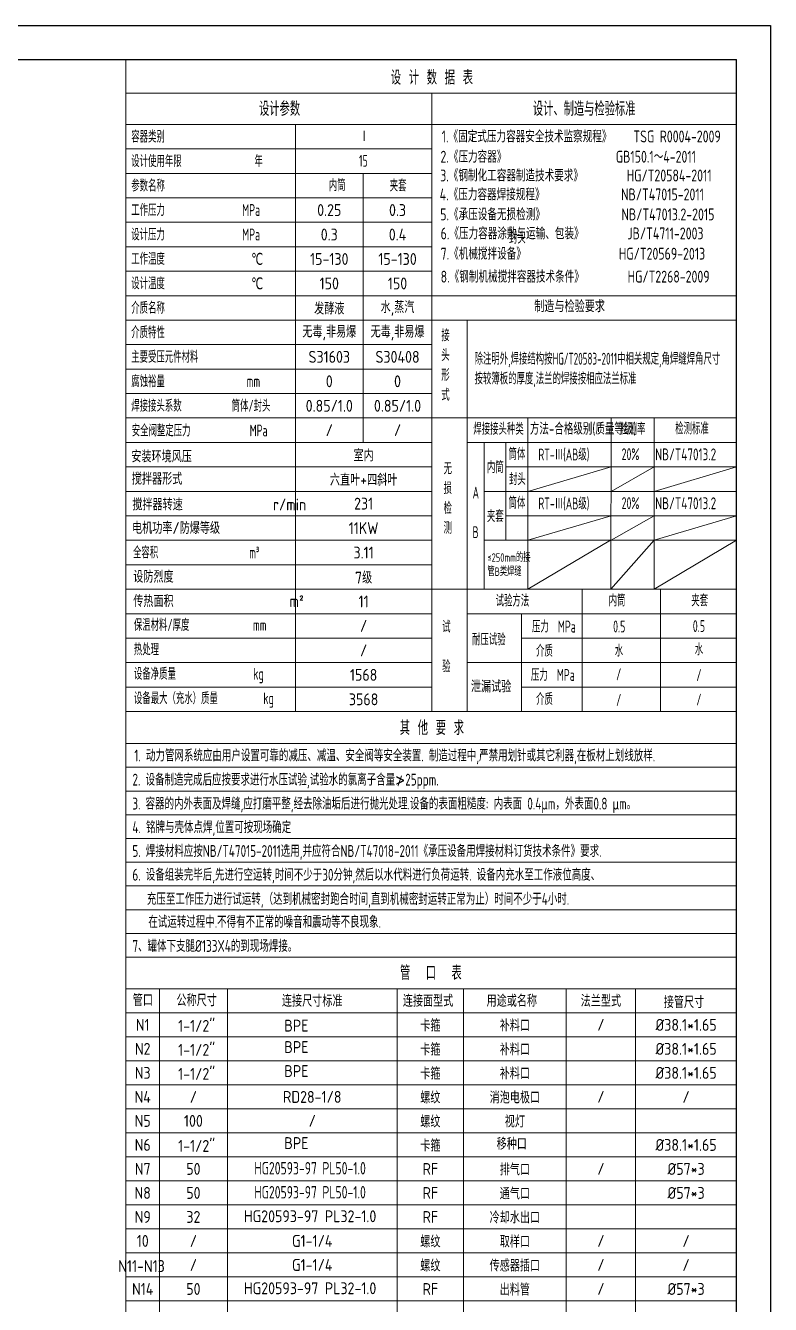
# Model space of a CAD drawing. Header units: millimetres. Extents: x -10 to 6019072, y -115569 to 2.
# Drawn here: x 6015593 to 6019072, y -112132 to -106160 of the extents above; entities that cross this region are included whole.
import ezdxf
from ezdxf.enums import TextEntityAlignment as Align

# ---------------------------------------------------------------- set-up
doc = ezdxf.new("R2010")
doc.units = ezdxf.units.MM
doc.header["$LTSCALE"] = 1000
doc.layers.get('0').update_dxf_attribs({"lineweight": 25})
doc.layers.add('6文字层', color=4, linetype='Continuous', lineweight=15)
doc.styles.add('HZ', font='gbenor.shx', dxfattribs={"bigfont": 'gbcbig.shx'})
doc.styles.get("Standard").update_dxf_attribs({"font": 'gbenor.shx', "width": 0.707, "bigfont": 'gbcbig.shx'})

msp = doc.modelspace()

# ---------------------------------------------------------------- linework, layer by layer
for p, q in [((6005750.57, -106159.92), (6019072.01, -106159.92)), ((6019072.01, -106159.92), (6019072.01, -115568.88)), ((6006146.57, -106318.32), (6018913.61, -106318.32)), ((6018913.61, -115410.48), (6018913.61, -106318.32))]:
    msp.add_line(p, q)
at = {"layer": '6文字层', "lineweight": 15}
for p, q in [((6016062.34, -110510.52), (6016062.34, -106318.32)), ((6016062.34, -106475.69), (6018913.61, -106475.69)), ((6017490.91, -109363.33), (6017490.91, -106475.69)), ((6016062.34, -106621.61), (6018913.61, -106621.61)), ((6016853.28, -109363.33), (6016853.28, -106621.61)), ((6016062.34, -106735.85), (6017490.91, -106735.85)), ((6016062.34, -106850.09), (6017490.91, -106850.09)), ((6017170.08, -108106.71), (6017170.08, -106850.09)), ((6016062.34, -106964.32), (6017490.91, -106964.32)), ((6016062.34, -107078.56), (6017490.91, -107078.56)), ((6016062.34, -107192.8), (6017490.91, -107192.8)), ((6016062.34, -107307.04), (6017490.91, -107307.04)), ((6016062.34, -107421.28), (6017490.91, -107421.28)), ((6017490.91, -107421.28), (6018913.61, -107421.28)), ((6016062.34, -107535.52), (6017490.91, -107535.52)), ((6017490.91, -107535.52), (6018913.61, -107535.52)), ((6017655.08, -108792.14), (6017655.08, -107535.52)), ((6016062.34, -107649.75), (6017490.91, -107649.75)), ((6016062.34, -107763.99), (6017490.91, -107763.99)), ((6016062.34, -107878.23), (6017490.91, -107878.23)), ((6016062.34, -107992.47), (6017490.91, -107992.47)), ((6017490.91, -107992.47), (6018913.61, -107992.47)), ((6017938.59, -108792.14), (6017938.59, -107992.47)), ((6018327.17, -108792.14), (6018328.5, -107992.47)), ((6018528.61, -108792.14), (6018528.61, -107992.47)), ((6016062.34, -108106.71), (6017490.91, -108106.71)), ((6017655.08, -108106.71), (6018913.61, -108106.71)), ((6017735.35, -108106.71), (6017735.35, -108792.14)), ((6017835.67, -108108.47), (6017835.67, -108563.66)), ((6016062.34, -108220.95), (6017490.91, -108220.95)), ((6017835.67, -108220.95), (6018913.61, -108220.95)), ((6017938.59, -108335.18), (6018327.93, -108220.95)), ((6018327.74, -108335.18), (6018528.61, -108220.95)), ((6018528.61, -108335.18), (6018913.61, -108220.95)), ((6016062.34, -108335.18), (6017490.91, -108335.18)), ((6017735.35, -108335.18), (6018913.61, -108335.18)), ((6016062.34, -108449.42), (6017490.91, -108449.42)), ((6017835.67, -108449.42), (6018913.61, -108449.42)), ((6017938.4, -108563.66), (6018327.74, -108449.42)), ((6018327.55, -108563.66), (6018528.42, -108449.42)), ((6018528.42, -108563.66), (6018913.42, -108449.42)), ((6016062.34, -108563.66), (6017490.91, -108563.66)), ((6017735.35, -108563.66), (6018913.61, -108563.66)), ((6017938.59, -108792.14), (6018324.48, -108563.66)), ((6018327.17, -108792.14), (6018528.42, -108563.66)), ((6018528.61, -108792.14), (6018913.61, -108563.66)), ((6016062.34, -108677.9), (6017490.91, -108677.9)), ((6016062.34, -108792.14), (6017490.91, -108792.14)), ((6017490.91, -108792.14), (6018913.61, -108792.14)), ((6017655.08, -109363.33), (6017655.08, -108792.14)), ((6018192.75, -108792.14), (6018192.75, -109363.33)), ((6018559.3, -108792.14), (6018559.3, -109363.33)), ((6016062.34, -108906.38), (6017490.91, -108906.38)), ((6016062.34, -108906.38), (6017490.91, -108906.38)), ((6017655.08, -108906.38), (6018913.61, -108906.38)), ((6017655.08, -108906.38), (6018913.61, -108906.38)), ((6017909.85, -108906.38), (6017909.85, -109363.33)), ((6016062.34, -109020.61), (6017490.91, -109020.61)), ((6016062.34, -109020.61), (6017490.91, -109020.61)), ((6017909.85, -109020.61), (6018913.61, -109020.61)), ((6017909.85, -109020.61), (6018913.61, -109020.61)), ((6016059.41, -109134.85), (6017490.91, -109134.85)), ((6016059.41, -109134.85), (6017490.91, -109134.85)), ((6017655.08, -109134.85), (6018913.61, -109134.85)), ((6017655.08, -109134.85), (6018913.61, -109134.85)), ((6016062.34, -109249.09), (6017490.91, -109249.09)), ((6016062.34, -109249.09), (6017490.91, -109249.09)), ((6017909.85, -109249.09), (6018913.61, -109249.09)), ((6017909.85, -109249.09), (6018913.61, -109249.09)), ((6016059.41, -109363.33), (6018913.61, -109363.33)), ((6016059.41, -109363.33), (6018913.61, -109363.33)), ((6016062.34, -109512.6), (6018913.61, -109512.6)), ((6016062.34, -109623.48), (6018913.61, -109623.48)), ((6016062.34, -109734.36), (6018913.61, -109734.36)), ((6016062.34, -109845.24), (6018913.61, -109845.24)), ((6016062.34, -109956.12), (6018913.61, -109956.12)), ((6016062.34, -110067), (6018913.61, -110067)), ((6016062.34, -110177.88), (6018913.61, -110177.88)), ((6016062.34, -110288.76), (6018913.61, -110288.76)), ((6016062.34, -110399.64), (6018913.61, -110399.64)), ((6016062.34, -110510.52), (6018913.61, -110510.52)), ((6016062.34, -110510.52), (6018913.61, -110510.52)), ((6016062.34, -110510.52), (6016062.34, -112676.54)), ((6016062.34, -110658.19), (6018913.61, -110658.19)), ((6016218.56, -110658.2), (6016218.56, -112676.54)), ((6016535.72, -110658.2), (6016535.72, -112676.54)), ((6017328.71, -110658.2), (6017328.71, -112676.54)), ((6017639.03, -110658.2), (6017639.03, -112676.54)), ((6018117.85, -110658.2), (6018117.85, -112676.54)), ((6018442.56, -110658.2), (6018442.56, -112676.54)), ((6016062.34, -110770.32), (6018913.61, -110770.32)), ((6016062.34, -110882.45), (6018913.61, -110882.45)), ((6016062.34, -110994.58), (6018913.61, -110994.58)), ((6016062.34, -111106.71), (6018913.61, -111106.71)), ((6016062.34, -111218.84), (6018913.61, -111218.84)), ((6016062.34, -111330.97), (6018913.61, -111330.97)), ((6016062.34, -111443.1), (6018913.61, -111443.1)), ((6016062.34, -111555.23), (6018913.61, -111555.23)), ((6016062.34, -111667.36), (6018913.61, -111667.36)), ((6016062.34, -111779.49), (6018913.61, -111779.49)), ((6016062.34, -111891.62), (6018913.61, -111891.62)), ((6016062.34, -112003.75), (6018913.61, -112003.75)), ((6016062.34, -112115.88), (6018913.61, -112115.88))]:
    msp.add_line(p, q, dxfattribs=at)
at = {"layer": '6文字层'}
for p in [(6016062.34, -106318.32), (6018913.61, -112115.88)]:
    msp.add_line(p, (6018913.61, -106318.32), dxfattribs=at)
at = {"layer": '6文字层', "ltscale": 6}
msp.add_line((6018913.61, -110510.52), (6018913.61, -111667.36), dxfattribs=at)

# ---------------------------------------------------------------- texts
at = {"layer": '6文字层', "lineweight": 15}
for s, p in [('0.25', (6017011.68, -107021.44)), ('0.3', (6017330.49, -107021.44)), ('0.3', (6017011.68, -107135.68)), ('0.4', (6017330.49, -107135.68)), ('15-130', (6017011.68, -107249.92)), ('15-130', (6017330.49, -107249.92)), ('150', (6017011.68, -107364.16)), ('150', (6017330.49, -107364.16)), ('发酵液', (6017011.68, -107478.4)), ('水,蒸汽', (6017330.49, -107478.4)), ('无毒,非易爆', (6017011.68, -107592.64)), ('无毒,非易爆', (6017330.49, -107592.64)), ('S31603', (6017011.68, -107706.87)), ('S30408', (6017330.49, -107706.87)), ('0', (6017011.68, -107821.11)), ('0', (6017330.49, -107821.11)), ('0.85/1.0', (6017011.68, -107935.35)), ('0.85/1.0', (6017330.49, -107935.35)), ('/', (6017011.68, -108049.59)), ('/', (6017330.49, -108049.59)), ('室内', (6017172.09, -108163.83)), ('六直叶+四斜叶', (6017172.09, -108278.06)), ('231', (6017172.09, -108392.3)), ('11KW', (6017172.09, -108506.54)), ('3.11', (6017172.09, -108620.78)), ('7级', (6017172.09, -108735.02)), ('11', (6017172.09, -108849.26)), ('/', (6017172.09, -108963.49)), ('/', (6017172.09, -109077.73)), ('1568', (6017172.09, -109191.97)), ('3568', (6017172.09, -109306.21)), ('N1', (6016140.45, -110826.39)), ('1-1/2"', (6016392.08, -110825.74)), ('卡箍', (6017483.87, -110826.39)), ('补料口', (6017878.44, -110826.39)), ('/', (6018280.21, -110826.39)), ('%%C38.1*1.65', (6018678.09, -110826.39)), ('N2', (6016140.45, -110938.52)), ('1-1/2"', (6016392.08, -110937.87)), ('卡箍', (6017483.87, -110938.52)), ('补料口', (6017878.44, -110938.52)), ('%%C38.1*1.65', (6018678.09, -110938.52)), ('1-1/2"', (6016392.08, -111050)), ('卡箍', (6017483.87, -111050.65)), ('补料口', (6017878.44, -111050.65)), ('N3', (6016140.45, -111050.65)), ('%%C38.1*1.65', (6018678.09, -111050.65)), ('N4', (6016140.45, -111162.78)), ('/', (6016377.14, -111162.78)), ('RD28-1/8', (6016932.22, -111162.78)), ('螺纹', (6017483.87, -111162.78)), ('消泡电极口', (6017878.44, -111162.78)), ('/', (6018280.21, -111162.78)), ('/', (6018678.09, -111162.78)), ('N5', (6016140.45, -111274.91)), ('100', (6016377.14, -111274.91)), ('/', (6016932.22, -111274.91)), ('螺纹', (6017483.87, -111274.91)), ('视灯', (6017878.44, -111274.91)), ('N6', (6016140.45, -111387.04)), ('1-1/2"', (6016392.08, -111386.39)), ('卡箍', (6017483.87, -111387.04)), ('移种口', (6017863.94, -111379.36)), ('%%C38.1*1.65', (6018678.09, -111387.04)), ('N7', (6016140.45, -111499.17)), ('50', (6016377.14, -111499.17)), ('RF', (6017483.87, -111499.17)), ('排气口', (6017878.44, -111499.17)), ('/', (6018280.21, -111499.17)), ('%%C57*3', (6018678.09, -111499.17)), ('N8', (6016140.45, -111611.3)), ('50', (6016377.14, -111611.3)), ('RF', (6017483.87, -111611.3)), ('通气口', (6017878.44, -111611.3)), ('%%C57*3', (6018678.09, -111611.3)), ('N9', (6016140.45, -111723.43)), ('32', (6016377.14, -111723.43)), ('HG20593-97 PL32-1.0', (6016922.11, -111720.17, -44.96)), ('RF', (6017483.87, -111723.43)), ('冷却水出口', (6017878.44, -111723.43)), ('10', (6016140.45, -111835.56)), ('G1-1/4', (6016932.21, -111835.56)), ('螺纹', (6017483.87, -111835.56)), ('取样口', (6017878.44, -111835.56)), ('/', (6018280.21, -111835.56)), ('/', (6018678.09, -111835.56)), ('N11-N13', (6016134.86, -111952.84)), ('G1-1/4', (6016932.21, -111947.69)), ('螺纹', (6017483.87, -111947.69)), ('传感器插口', (6017878.44, -111947.69)), ('/', (6018280.21, -111947.69)), ('/', (6018678.09, -111947.69)), ('N14', (6016140.45, -112059.82)), ('50', (6016377.14, -112059.82)), ('HG20593-97 PL32-1.0', (6016922.11, -112056.56, -44.96)), ('RF', (6017483.87, -112059.82)), ('出料管', (6017878.44, -112059.82)), ('%%C57*3', (6018678.09, -112059.82))]:
    msp.add_text(s, height=55.44, dxfattribs=at).set_placement(p, align=Align.MIDDLE)
for s, p in [('安装环境风压', (6016087.38, -108199.81)), ('搅拌器转速              r/min', (6016091.94, -108424.37)), ('电机功率/防爆等级', (6016090.63, -108533.65)), ('设防烈度', (6016096.36, -108761.23)), ('传热面积                  m² ', (6016096.36, -108875.47)), ('BPE', (6016801.58, -110857.73)), ('BPE', (6016801.58, -110957.81)), ('BPE', (6016801.58, -111069.94)), ('BPE', (6016801.58, -111406.33))]:
    msp.add_text(s, height=55.44, dxfattribs=at).set_placement(p)
at = {"layer": '6文字层', "lineweight": 15, "style": 'HZ'}
msp.add_text('搅拌器形式', height=55.44, dxfattribs=at).set_placement((6016089.77, -108304.05))
at = {"layer": '6文字层', "lineweight": 15, "width": 0.8}
for s, p in [('1. 动力管网系统应由用户设置可靠的减压、减温、安全阀等安全装置. 制造过程中,严禁用划针或其它利器,在板材上划线放样.', (6016101.27, -109596.24)), ('2. 设备制造完成后应按要求进行水压试验,试验水的氯离子含量≯25ppm.', (6016092.61, -109709.01)), ('3. 容器的内外表面及焊缝,应打磨平整,经去除油垢后进行抛光处理.设备的表面粗糙度: 内表面 0.4μm，外表面0.8 μm。 ', (6016092.09, -109820.97)), ('4. 铭牌与壳体点焊,位置可按现场确定 ', (6016092.23, -109931.32)), ('5. 焊接材料应按NB/T47015-2011选用,并应符合NB/T47018-2011《承压设备用焊接材料订货技术条件》要求. ', (6016092.23, -110042.2)), ('6. 设备组装完毕后,先进行空运转,时间不少于30分钟,然后以水代料进行负荷运转. 设备内充水至工作液位高度、', (6016092.23, -110153.08)), ('充压至工作压力进行试运转,（达到机械密封跑合时间,直到机械密封运转正常为止）时间不少于4小时.', (6016159.89, -110266.3)), ('在试运转过程中.不得有不正常的噪音和震动等不良现象.', (6016166.43, -110373.41)), ('7、罐体下支腿%%c133X4的到现场焊接。', (6016092.23, -110485.72))]:
    msp.add_text(s, height=55.44, dxfattribs=at).set_placement(p)
at = {"layer": '6文字层', "width": 0.8}
for p in [(6016922.11, -111495.91, -44.96), (6016922.11, -111608.04, -44.96)]:
    msp.add_text('HG20593-97 PL50-1.0', height=58.212, dxfattribs=at).set_placement(p, align=Align.MIDDLE)
at = {"layer": '6文字层', "lineweight": 15, "style": 'HZ'}
for p in [(6016377.14, -111835.56), (6016377.14, -111947.69), (6018280.21, -112059.82)]:
    msp.add_text('/', height=55.44, dxfattribs=at).set_placement(p, align=Align.MIDDLE)
for s, insert, char_height, width, attachment_point in [('设 计 数 据 表', (6017490.91, -106402.73), 66.528, 2845.406, 5), ('设计参数', (6016779.56, -106548.65), 66.528, 1422.703, 5), ('设计、制造与检验标准', (6018202.26, -106548.65), 66.528, 1422.703, 5), ('Ⅰ', (6017175.1, -106677.1), 55.44, 321.9896, 5), ('制造与检验要求', (6017969.08, -107442.99), 55.44, 1594.5336, 1), ('泄漏试验', (6017673.19, -109246.51), 55.44, 746.0522, 4), ('其 他 要 求', (6017490.91, -109439.65), 66.528, 2845.406, 5), ('管  口  表', (6017486.34, -110583.74), 66.528, 2845.406, 5), ('管口', (6016141.1, -110683.21), 55.44, 154.9214, 2), ('公称尺寸', (6016298.25, -110684.02), 55.44, 814.0435, 1), ('连接尺寸标准', (6016932.22, -110714.26), 55.44, 792.9807, 5), ('连接面型式', (6017473.19, -110714.26), 55.44, 310.326, 5), ('用途或名称', (6017864.21, -110714.26), 55.44, 478.8177, 5), ('法兰型式', (6018280.21, -110714.26), 55.44, 324.7129, 5), ('接管尺寸', (6018668.3, -110720.22), 55.44, 482.6055, 5)]:
    msp.add_mtext(s, dxfattribs=dict(at, insert=insert, char_height=char_height, width=width, attachment_point=attachment_point))
at = {"layer": '6文字层', "lineweight": 15, "char_height": 55.44}
for s, insert, width, attachment_point in [('容器类别', (6016086.94, -106678.73), 746.0522, 4), ('{\\W0.85;1.《固定式压力容器安全技术监察规程》    TSG R0004-2009}', (6017536.8, -106649.95), 1594.5336, 1), ('设计使用年限                年', (6016086.94, -106792.97), 746.0522, 4), ('15', (6017170.8, -106791.34), 321.9896, 5), ('{\\W0.85;2.《压力容器》                    GB150.1～4-2011}', (6017530.94, -106744.6), 1594.5336, 1), ('{\\W0.85;3.《钢制化工容器制造技术要求》        HG/T20584-2011}', (6017529.77, -106832.22), 1594.5336, 1), ('参数名称', (6016086.94, -106907.21), 746.0522, 4), ('内筒', (6017009.22, -106905.58), 746.0522, 4), ('夹套', (6017333.03, -106906.86), 297.3126, 5), ('{\\W0.85;4.《压力容器焊接规程》              NB/T47015-2011}', (6017527.42, -106920.68), 1594.5336, 1), ('工作压力                 MPa', (6016086.94, -107021.44), 746.0522, 4), ('{\\W0.85;5.《承压设备无损检测》              NB/T47013.2-2015}', (6017529.96, -107013.97), 1594.5336, 1), ('设计压力                 MPa', (6016086.94, -107135.68), 779.2051, 4), ('{\\W0.85;6.《压力容器涂敷与运输、包装》        JB/T4711-2003}', (6017531.86, -107102.8), 1594.5336, 1), ('封头', (6017850.9, -107150.71), 746.0522, 4), ('{\\W0.85;7.《机械搅拌设备》                 HG/T20569-2013}', (6017531.86, -107197.45), 1594.5336, 1), ('工作温度                   ℃', (6016086.94, -107249.92), 779.2051, 4), ('{\\W0.85;8.《钢制机械搅拌容器技术条件》        HG/T2268-2009}', (6017531.86, -107304.72), 1594.5336, 1), ('设计温度                   ℃', (6016086.94, -107364.16), 779.2051, 4), ('介质名称', (6016086.94, -107478.4), 746.0522, 4), ('介质特性', (6016086.94, -107592.64), 746.0522, 4), ('接\\P头\\P形\\P式', (6017534.9, -107745.24), 746.0522, 4), ('主要受压元件材料', (6016086.94, -107706.87), 746.0522, 4), ('除注明外,焊接结构按{\\W0.65;HG/T20583-2011}中相关规定,角焊缝焊角尺寸按较簿板的厚度,法兰的焊接按相应法兰标准', (6017690.2, -107768.27), 1171.0737, 4), ('腐蚀裕量                  mm', (6016086.94, -107821.11), 746.0522, 4), ('焊接接头系数           筒体/封头 ', (6016086.94, -107935.35), 823.5055, 4), ('安全阀整定压力             MPa', (6016089.28, -108050.94), 823.5055, 4), ('焊接接头种类 ', (6017684.61, -108043.24), 746.0522, 4), ('{\\W0.8;方法-合格级别(质量等级)}', (6017948.59, -108045.32), 746.0522, 4), ('检测率', (6018370.68, -108043.24), 746.0522, 4), ('检测标准', (6018627.42, -108041), 746.0522, 4), ('筒体', (6017849.14, -108160.45), 746.0522, 4), ('RT-Ⅲ(AB级)', (6017988.07, -108165.86), 746.0522, 4), ('20%', (6018377, -108161.53), 746.0522, 4), ('{\\W0.8;NB/T47013.2}', (6018533.82, -108162.34), 616, 4), ('无\\P损\\P检\\P测', (6017545.46, -108366.71), 746.0522, 4), ('内筒', (6017747.97, -108222.41), 746.0522, 4), ('封头', (6017850.9, -108278.21), 746.0522, 4), ('A\\P\\PB', (6017681.02, -108433.19), 746.0522, 4), ('筒体', (6017849.14, -108388.93), 663.1575, 4), ('RT-Ⅲ(AB级)', (6017988.07, -108394.34), 746.0522, 4), ('20%', (6018377, -108390), 746.0522, 4), ('{\\W0.8;NB/T47013.2}', (6018533.82, -108390.82), 616, 4), ('夹套', (6017747.97, -108450.88), 663.1575, 4), ('全容积                    m³', (6016095.12, -108620.78), 779.2051, 4), ('{\\H0.7143x;\\W0.85;≤250mm的接\\P管B类焊缝\\H1.4x; }  ', (6017750.37, -108677.59), 746.0522, 4), ('内筒', (6018316.48, -108844.39), 746.0522, 4), (' 试验方法', (6017767.31, -108845.38), 746.0522, 4), ('夹套', (6018702.36, -108844.43), 746.0522, 4), ('保温材料/厚度              mm', (6016099.18, -108958.87), 779.2051, 4), ('试\\P\\P验', (6017538.79, -109059.56), 746.0522, 4), ('    压力  MPa', (6017873.64, -108966.67), 746.0522, 4), ('0.5', (6018365.95, -108965.95), 746.0522, 5), ('0.5', (6018738.15, -108964.15), 746.0522, 5), ('热处理', (6016099.18, -109073.11), 779.2051, 4), ('耐压试验', (6017678.47, -109026.67), 746.0522, 4), ('  介质', (6017934.95, -109079.78), 746.0522, 4), ('水', (6018364.85, -109079.15), 746.0522, 5), ('水', (6018738.15, -109073.09), 746.0522, 5), ('设备净质量                 kg', (6016099.48, -109195.22), 779.2051, 4), ('    压力  MPa', (6017868.63, -109192.51), 746.0522, 4), ('/', (6018363.48, -109189.27), 746.0522, 5), ('/', (6018738.15, -109192.81), 746.0522, 5), ('设备最大（充水）质量          kg', (6016099.48, -109309.46), 1032.2603, 4), ('  介质', (6017934.95, -109305.06), 746.0522, 4), ('/', (6018363.48, -109309.03), 746.0522, 5), ('/', (6018738.15, -109306.87), 746.0522, 5)]:
    msp.add_mtext(s, dxfattribs=dict(at, insert=insert, width=width, attachment_point=attachment_point))

doc.saveas('drawing.dxf')
